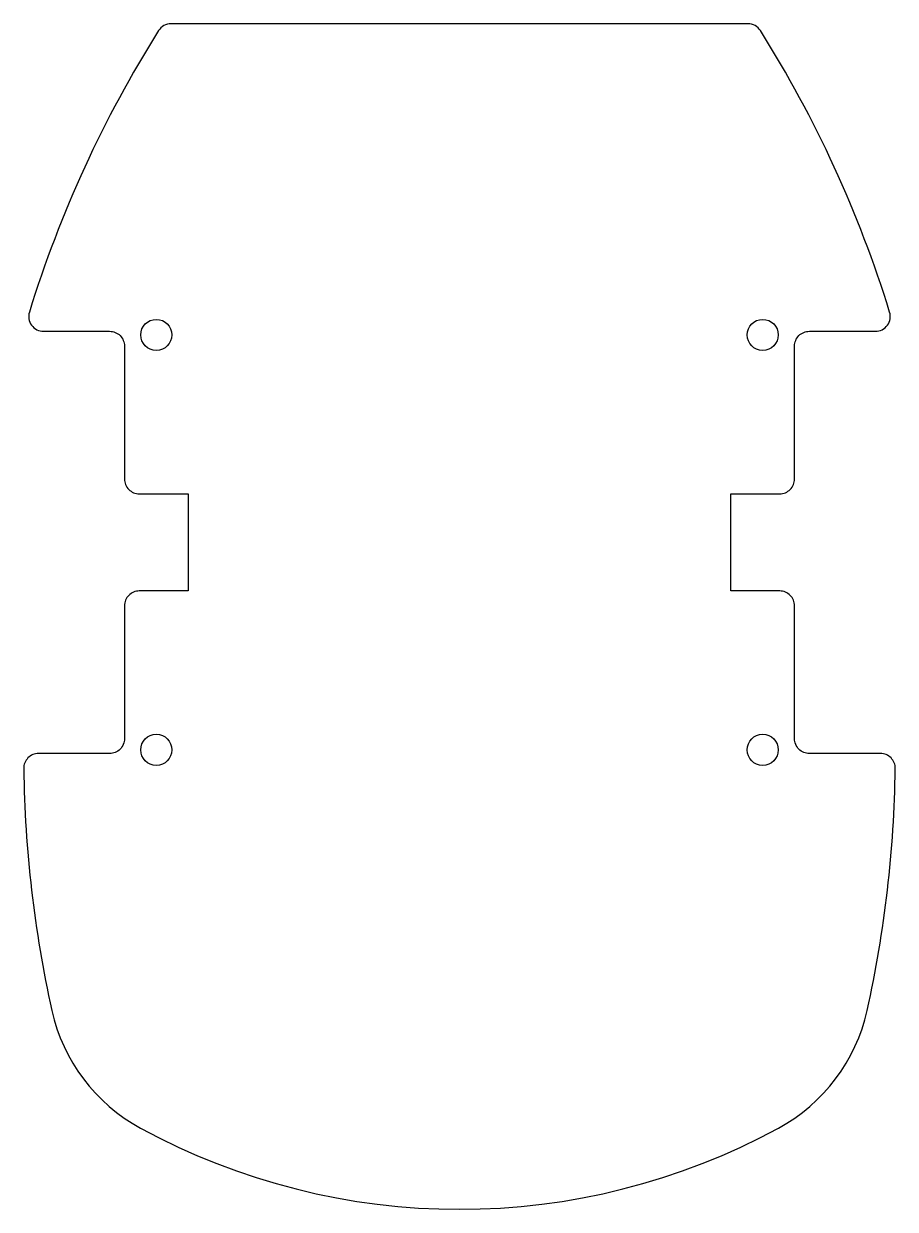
# Model space of a CAD drawing. Header units: millimetres. Extents: x -29.4 to 29.4, y -45 to 35.
import ezdxf

# ---------------------------------------------------------------- set-up
doc = ezdxf.new("R2010")
doc.units = ezdxf.units.MM
doc.layers.get('0').update_dxf_attribs({"linetype": 'CONTINUOUS'})

msp = doc.modelspace()

# ---------------------------------------------------------------- linework, layer by layer
msp.add_lwpolyline([(29.394, -15.257, 0.417926), (28.394, -14.244), (23.6, -14.244, -0.414214), (22.6, -13.244), (22.6, -4.279, 0.414214), (21.6, -3.279), (18.3, -3.279), (18.3, 3.279), (21.6, 3.279, 0.414214), (22.6, 4.279), (22.6, 13.244, -0.414214), (23.6, 14.244), (28.057, 14.244, 0.50484), (29.012, 15.539, 0.065586), (20.296, 34.532, 0.257893), (19.45, 35), (-19.45, 35, 0.257893), (-20.296, 34.532, 0.065586), (-29.012, 15.539, 0.50484), (-28.057, 14.244), (-23.6, 14.244, -0.414214), (-22.6, 13.244), (-22.6, 4.279, 0.414214), (-21.6, 3.279), (-18.3, 3.279), (-18.3, -3.279), (-21.6, -3.279, 0.414214), (-22.6, -4.279), (-22.6, -13.244, -0.414214), (-23.6, -14.244), (-28.394, -14.244, 0.417926), (-29.394, -15.257, 0.051491), (-27.499, -31.581, 0.216708), (-21.524, -39.519, 0.254662), (21.524, -39.519, 0.216708), (27.499, -31.581, 0.051491)], format="xyb", close=True)
for centre in [(-20.45, 14), (20.45, 14), (-20.45, -14), (20.45, -14)]:
    msp.add_circle(centre, 1.05)

doc.saveas('drawing.dxf')
